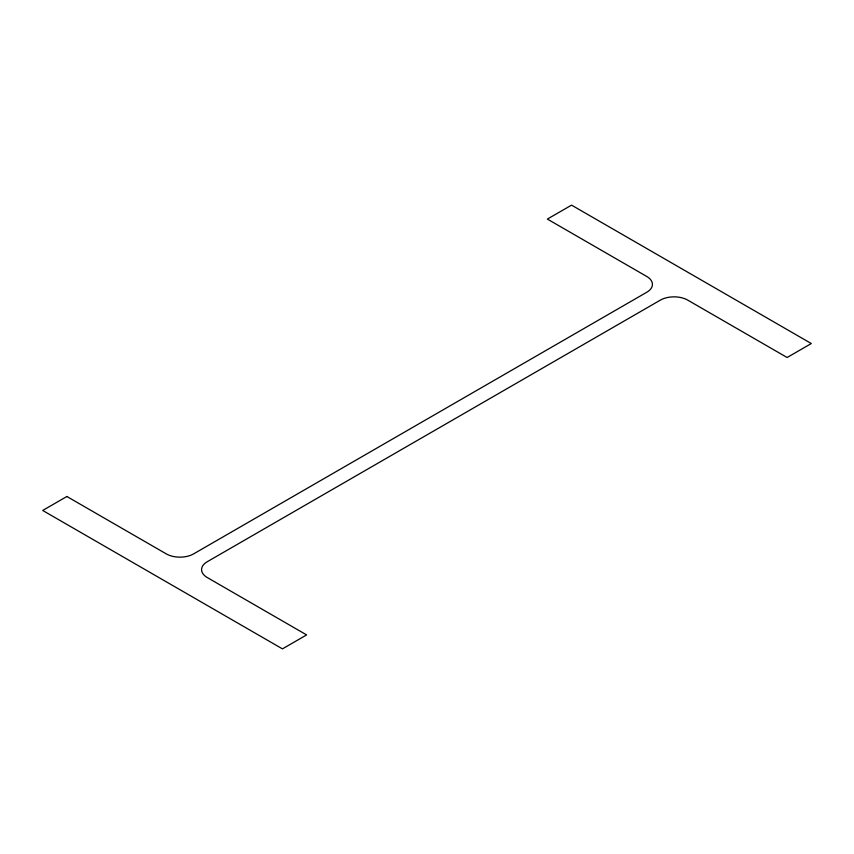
<?xml version="1.0" encoding="UTF-8"?>
<svg xmlns="http://www.w3.org/2000/svg" width="854" height="854" viewBox="0 0 854 854"><rect width="100%" height="100%" fill="white"/><g stroke="black" fill="none" stroke-linecap="round" stroke-linejoin="round"><path stroke-width="1.28" d="M66.879 496.494L42.7 510.457L282.439 648.869L306.629 634.917L207.234 577.528A19.343 11.166 0 0 1 207.234 561.74L660.377 300.117A19.343 11.166 0 0 1 687.726 300.117L787.121 357.506L811.3 343.543L571.561 205.131L547.371 219.083L646.766 276.472A19.343 11.166 0 0 1 646.766 292.26L193.623 553.883A19.343 11.166 0 0 1 166.274 553.883L66.879 496.494"/></g></svg>
